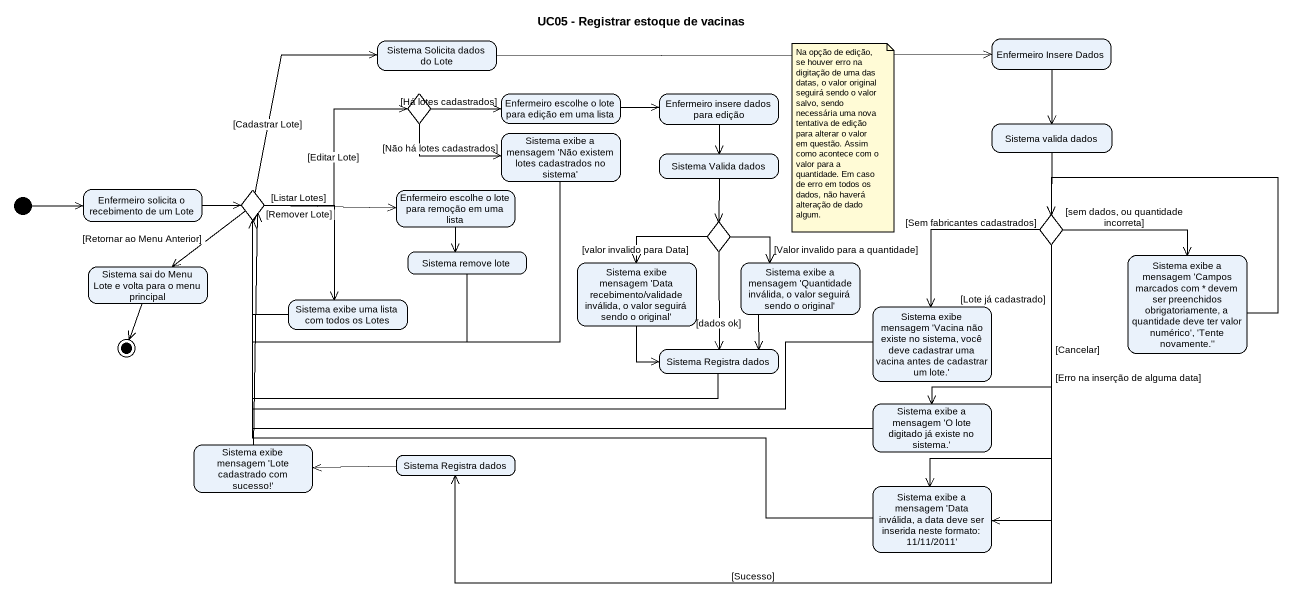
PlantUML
@startuml
title UC05 - Registrar estoque de vacinas
hide empty description
state "Sistema Solicita dados do Lote" as Sistema_Solicita_dados_do
state "Enfermeiro Insere Dados" as Enfermeiro_Insere_Dados
state choice1 <<choice>>
state "Enfermeiro escolhe o lote para edição em uma lista" as Enfermeiro_escolhe_o_lote
state "Enfermeiro insere dados para edição" as Enfermeiro_insere_dados
state "Sistema valida dados" as Sistema_valida_dados
state "Sistema exibe a mensagem 'Não existem lotes cadastrados no sistema'" as Sistema_exibe_a_mensagem
state "Sistema Valida dados" as Sistema_Valida_dados
state "Enfermeiro solicita o recebimento de um Lote" as Enfermeiro_solicita_o
state choice2 <<choice>>
state "Enfermeiro escolhe o lote para remoção em uma lista" as Enfermeiro_escolhe_o_lote_2
state "Sistema remove lote" as Sistema_remove_lote
state choice3 <<choice>>
state choice4 <<choice>>
state "Sistema sai do Menu Lote e volta para o menu principal" as Sistema_sai_do_Menu_Lote_e
state "Sistema exibe mensagem 'Data recebimento/validade inválida, o valor seguirá sendo o original'" as Sistema_exibe_mensagem_Data
state "Sistema exibe a mensagem 'Quantidade inválida, o valor seguirá sendo o original'" as Sistema_exibe_a_mensagem_2
state "Sistema exibe a mensagem 'Campos marcados com * devem ser preenchidos obrigatoriamente, a quantidade deve ter valor numérico', 'Tente novamente.''" as Sistema_exibe_a_mensagem_3
state "Sistema exibe uma lista com todos os Lotes" as Sistema_exibe_uma_lista_com
state "Sistema exibe mensagem 'Vacina não existe no sistema, você deve cadastrar uma vacina antes de cadastrar um lote.'" as Sistema_exibe_mensagem
state "Sistema Registra dados" as Sistema_Registra_dados
state "Sistema exibe a mensagem 'O lote digitado já existe no sistema.'" as Sistema_exibe_a_mensagem_O
state "Sistema exibe mensagem 'Lote cadastrado com sucesso!'" as Sistema_exibe_mensagem_Lote
state "Sistema Registra dados" as Sistema_Registra_dados_2
state "Sistema exibe a mensagem 'Data inválida, a data deve ser inserida neste formato: 11/11/2011'" as Sistema_exibe_a_mensagem_4
[*] -right-> Enfermeiro_solicita_o
Sistema_Solicita_dados_do -right-> Enfermeiro_Insere_Dados
Enfermeiro_Insere_Dados --> Sistema_valida_dados
choice1 -right-> Enfermeiro_escolhe_o_lote : [Há lotes cadastrados]
choice1 -right-> Sistema_exibe_a_mensagem : [Não há lotes cadastrados]
Enfermeiro_escolhe_o_lote -right-> Enfermeiro_insere_dados
Enfermeiro_insere_dados --> Sistema_Valida_dados
Sistema_valida_dados --> choice4
Sistema_exibe_a_mensagem -left-> choice2
Sistema_Valida_dados --> choice3
Enfermeiro_solicita_o -right-> choice2
choice2 -up-> Sistema_Solicita_dados_do : [Cadastrar Lote]
choice2 -right-> choice1 : [Editar Lote]
choice2 -right-> Enfermeiro_escolhe_o_lote_2 : [Remover Lote]
choice2 --> Sistema_sai_do_Menu_Lote_e : [Retornar ao Menu Anterior]
choice2 --> Sistema_exibe_uma_lista_com : [Listar Lotes]
Enfermeiro_escolhe_o_lote_2 --> Sistema_remove_lote
Sistema_remove_lote -left-> choice2
choice3 --> Sistema_exibe_mensagem_Data : [valor invalido para Data]
choice3 --> Sistema_exibe_a_mensagem_2 : [Valor invalido para a quantidade]
choice3 --> Sistema_Registra_dados : [dados ok]
choice4 -right-> Sistema_exibe_a_mensagem_3 : [sem dados, ou quantidade incorreta]
choice4 --> Sistema_exibe_mensagem : [Sem fabricantes cadastrados]
choice4 --> Sistema_exibe_a_mensagem_O : [Lote já cadastrado]
choice4 -left-> Sistema_Registra_dados_2 : [Sucesso]
choice4 --> Sistema_exibe_a_mensagem_4 : [Erro na inserção de alguma data]
choice4 --> Sistema_exibe_a_mensagem_4 : [Cancelar]
Sistema_exibe_mensagem_Data --> Sistema_Registra_dados
Sistema_exibe_a_mensagem_2 --> Sistema_Registra_dados
Sistema_exibe_a_mensagem_3 -left-> choice4
Sistema_exibe_uma_lista_com -up-> choice2
Sistema_exibe_mensagem -left-> choice2
Sistema_Registra_dados -left-> choice2
Sistema_exibe_a_mensagem_O -left-> choice2
Sistema_exibe_mensagem_Lote -up-> choice2
Sistema_Registra_dados_2 -left-> Sistema_exibe_mensagem_Lote
Sistema_exibe_a_mensagem_4 -left-> choice2
Sistema_sai_do_Menu_Lote_e --> [*]
note as N1
  Na opção de edição, se houver erro na digitação de uma das datas, o valor original seguirá sendo o valor salvo, sendo necessária uma nova tentativa de edição para alterar o valor em questão. Assim como acontece com o valor para a quantidade. Em caso de erro em todos os dados, não haverá alteração de dado algum.
end note
@enduml
